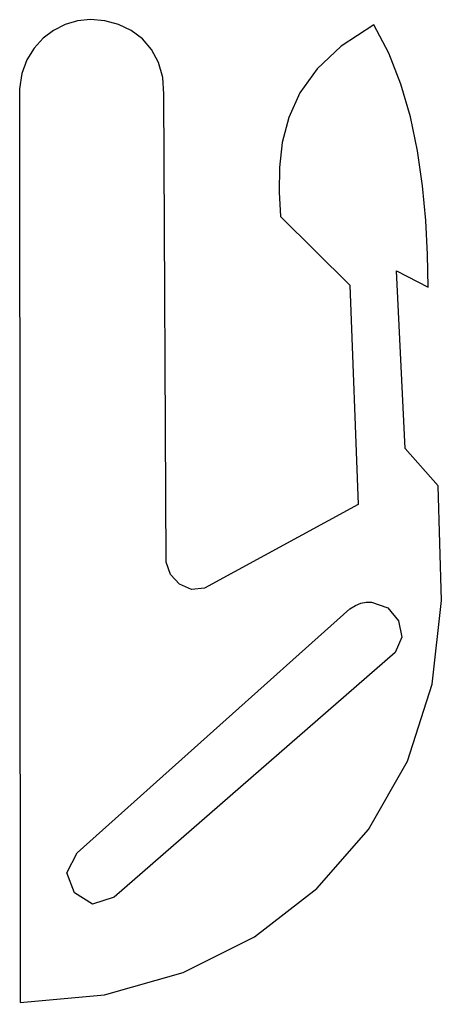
# Model space of a CAD drawing. Extents: x 0 to 29.8, y -0.1 to 69.4.
import ezdxf

# ---------------------------------------------------------------- set-up
doc = ezdxf.new("R2010")
doc.units = 0
doc.layers.add('clip', color=7, linetype='CONTINUOUS')

msp = doc.modelspace()

# ---------------------------------------------------------------- linework, layer by layer
at = {"layer": 'clip', "color": 5}
for points in [[(5.009513, 69.395288), (4.10776, 69.302787), (3.232361, 69.049055), (2.409672, 68.640295), (1.666048, 68.083222), (1.027844, 67.384558), (0.521415, 66.551534), (0.172599, 65.590353), (0.008268, 64.50773), (0.038757, -0.059906), (6.005835, 0.464102), (11.57087, 2.040754), (16.61449, 4.575991), (21.016805, 7.97631), (24.65741, 12.146594), (27.416932, 16.992808), (29.174964, 22.420391), (29.812133, 28.335786), (29.577006, 36.44743), (27.261902, 39.077243), (26.644367, 51.651669), (28.885576, 50.491016), (28.845267, 52.800952), (28.718661, 55.205457), (28.486116, 57.65802), (28.128, 60.113684), (27.623119, 62.524906), (26.951842, 64.846728), (26.094015, 67.032641), (25.029997, 69.036654), (22.739697, 67.521501), (21.028174, 65.909713), (19.816361, 64.224028), (19.023128, 62.4877), (18.568893, 60.723466), (18.373555, 58.954065), (18.355985, 57.202751), (18.437118, 55.492778), (23.353097, 50.636227), (23.930322, 35.129162), (13.07052, 29.215817), (12.157398, 29.126943), (11.308354, 29.494873), (10.660848, 30.184245), (10.353373, 31.058613), (10.202478, 64.121709), (10.128581, 65.3144), (9.830408, 66.367566), (9.337931, 67.274486), (8.681124, 68.028964), (7.889958, 68.624793), (6.994405, 69.055257), (6.024438, 69.314157), (5.009513, 69.395288)], [(24.874967, 28.233472), (26.023218, 27.817468), (26.794746, 26.897114), (27.023158, 25.751945), (26.54205, 24.659004), (6.688997, 7.375812), (5.154724, 6.880248), (3.87935, 7.673468), (3.351733, 9.103885), (4.061767, 10.518268), (23.347412, 27.759577), (23.741187, 27.991616), (24.129277, 28.14354), (24.508581, 28.222095), (24.874967, 28.233472)]]:
    msp.add_lwpolyline(points, close=True, dxfattribs=at)

doc.saveas('drawing.dxf')
